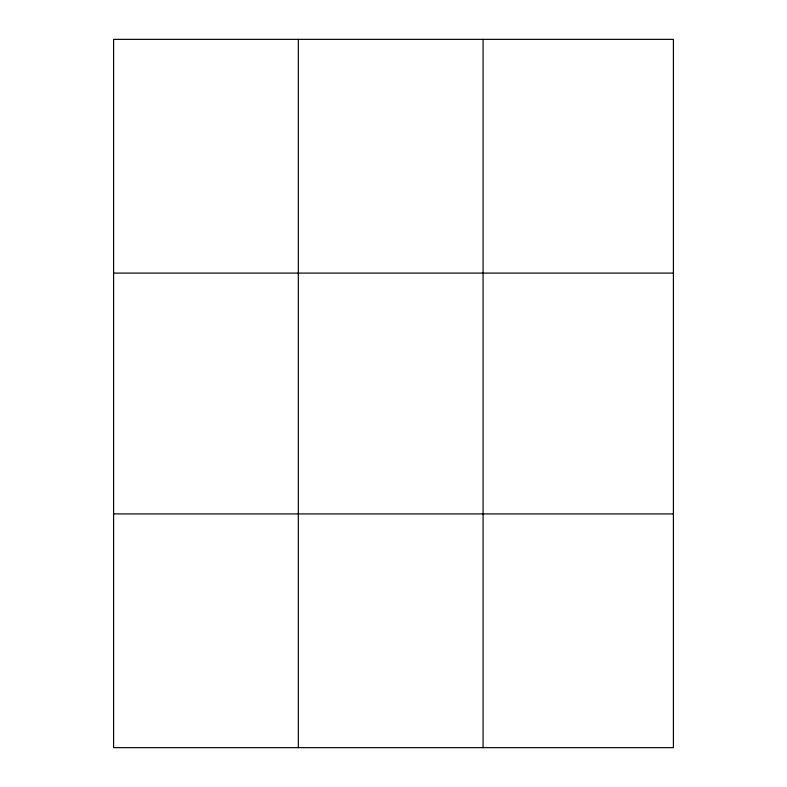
<?xml version="1.0" encoding="UTF-8"?>
<svg xmlns="http://www.w3.org/2000/svg" width="787" height="787" viewBox="0 0 787 787"><rect width="100%" height="100%" fill="white"/><g stroke="black" fill="none" stroke-linecap="round" stroke-linejoin="round"><path stroke-width="1.18" d="M298.332 747.65L298.332 39.35M483.07 747.65L483.07 39.35M113.594 273.089L673.406 273.089M113.594 513.911L673.406 513.911M673.406 39.35L673.406 747.65L113.594 747.65L113.594 39.35L673.406 39.35"/></g></svg>
